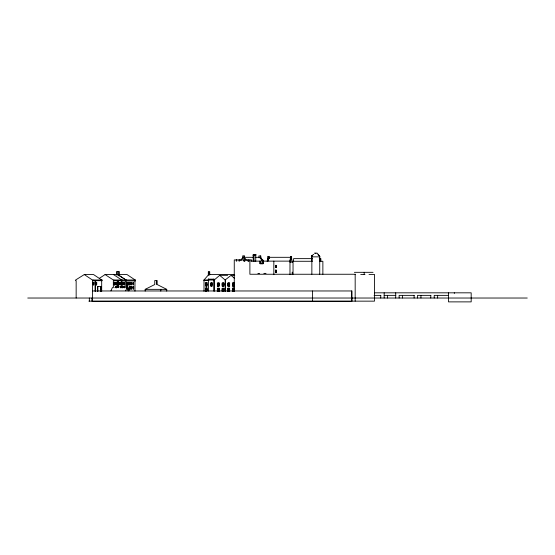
<?xml version="1.0" encoding="UTF-8"?>
<svg xmlns="http://www.w3.org/2000/svg" width="555" height="555" viewBox="0 0 555 555"><rect width="100%" height="100%" fill="white"/><g stroke="black" fill="none" stroke-linecap="round" stroke-linejoin="round"><path stroke-width="0.83" d="M122.461 287.684L122.461 286.519M122.808 287.684L122.808 286.519M291.583 258.505L290.515 258.304L290.001 261.356M291.604 258.304L292.228 262.314L292.228 261.127M267.17 261.412L267.69 258.346L268.78 258.505L267.676 258.505L267.676 256.403L269.203 256.403L269.203 258.429M267.815 261.412L268.336 258.346L267.968 260.795M268.78 258.505L268.981 257.312L290.737 257.312M290.154 260.795L290.508 256.403L291.611 256.403L291.611 258.505L290.515 258.304M290.459 262.314L291.181 258.505M110.938 290.841L112.478 287.407M126.401 288.01L126.665 287.407L126.935 288.01L126.401 288.01L126.401 285.665L127.47 285.665L127.421 289.037M125.673 290.82L127.199 287.407L128.732 290.82M241.03 260.226L243.298 257.312L243.853 258.033L244.408 257.714L246.302 260.163M260.559 258.033L260.767 257.714L263.611 261.398M240.683 260.226L242.924 257.777M258.928 257.777L258.901 255.931L260.822 255.931L260.822 258.033L260.212 258.033L260.767 257.714M203.997 279.998L208.694 274.558M209.346 274.558L209.721 274.996L209.721 271.749L208.319 271.749L208.319 274.996L209.346 274.558L234.078 274.558M214.209 279.998L219.683 275.342L225.157 279.998L231.005 275.342L234.654 278.444M311.737 255.751L313.748 254.308M117.542 274.558L116.828 275.037L116.828 271.527L119.103 271.527L119.103 275.447M101.683 279.998L93.552 274.558L84.284 274.558L75.619 279.998L75.619 280.65L76.153 280.65L76.153 298.028M117.792 274.628L126.061 279.998M99.283 278.388L105.096 274.558L117.792 274.558L125.846 279.998M145.174 291.091L145.174 289.356L154.755 284.528L154.755 280.539L157.162 280.539L157.162 284.528L166.736 289.356L166.736 291.091M93.067 283.661L93.892 283.647L93.892 284.791L93.067 284.791L93.067 283.661L93.635 283.654L93.635 284.791M116.224 282.328L116.224 283.418L116.8 283.418L116.8 282.328L115.731 282.328L115.731 283.418L115.981 282.328M314.456 253.122L317.134 253.122L320.068 256.854L311.515 256.854M315.087 253.344L315.962 253.344M312.083 255.751L311.674 255.751L311.674 258.907M243.645 257.312L253.753 257.312M255.439 257.312L260.004 257.312L263.264 261.398M242.924 258.033L242.577 255.931L244.408 255.931L244.408 258.033L243.853 258.033M312.43 258.63L293.595 258.63L293.595 261.28M319.291 258.63L320.873 258.63L320.873 261.28M261.315 259.934L262.91 259.934L262.91 261.127M244.915 261.127L243.735 261.127L243.735 259.934M249.035 261.127L247.856 261.127L247.856 259.934M250.867 261.127L290.272 261.127L290.536 262.314L289.87 262.12M312.285 261.28L293.04 261.28L293.04 274.239M319.319 261.28L322.871 261.28L322.871 274.239M291.604 262.12L292.249 262.12M260.226 263.23L262.924 263.23L262.924 263.701M275.398 265.366L276.334 265.366L276.334 267.552L275.398 267.552M275.398 270.153L276.334 270.153L276.334 272.533L275.398 272.533M354.381 272.325L373.05 272.325M263.819 273.386L266.025 273.386M257.881 273.546L259.615 273.546M355.297 274.253L249.889 274.253L249.889 259.934M360.729 274.406L364.989 274.406M369.013 274.406L374.472 274.406L374.472 301.15L88.869 301.15M118.721 274.558L127.012 274.558L135.17 279.998M220.092 275.342L227.675 275.342M231.379 275.342L234.758 275.342M213.779 279.998L213.779 279.512L208.305 279.512L208.305 279.151L214.209 279.151L214.209 291.16M214.619 279.998L203.914 279.998L203.914 280.407L208.833 280.407M121.073 280.899L135.545 280.899L135.545 279.998L113.345 279.998L105.096 274.558M114.039 282.328L114.823 282.328L114.823 283.452L114.108 283.452L114.108 282.328M118.34 282.328L119.075 282.328L119.075 283.459L118.34 283.459M122.225 282.342L123.099 282.342L123.099 283.452L122.225 283.452M124.091 282.342L124.729 282.342L124.729 283.487L124.091 283.487L124.14 282.342L124.202 283.487M130.612 282.342L131.514 282.342L131.514 283.508L130.612 283.508M207.362 282.904L205.392 282.904L205.392 284.299L207.362 284.299M115.731 283.418L116.564 283.418L116.564 282.328M114.039 283.452L114.823 283.452M127.969 283.487L128.628 283.487L128.628 282.342M114.039 283.661L114.823 283.661L114.823 284.791L114.039 284.791M118.34 283.667L119.075 283.667L119.075 284.791L118.34 284.791M122.225 283.654L123.099 283.654L123.099 284.791L122.225 284.791M130.612 283.619L131.514 283.619L131.514 284.791L130.612 284.791M207.362 284.535L205.392 284.535L205.392 285.936L207.362 285.936M124.091 284.791L124.729 284.791L124.729 283.633L124.091 283.633L124.14 284.791L124.202 283.633M127.969 284.791L128.628 284.791L128.628 283.633L127.969 283.633L128.052 284.791M119.075 286.519L118.583 286.519L118.583 287.691M122.225 286.519L123.099 286.519L123.099 287.684L122.225 287.684M130.612 286.519L131.535 286.519L131.535 287.719L130.612 287.719M132.943 286.519L133.644 286.519L133.644 287.705L132.943 287.705M130.612 287.844L131.535 287.844L131.535 289.037L130.612 289.037M132.943 287.851L133.644 287.851L133.644 289.037L132.943 289.037L132.999 287.851M207.362 288.1L205.392 288.1L205.392 289.502L207.362 289.502M145.174 289.356L166.736 289.356M217.373 289.682L219.128 289.682L219.128 288.295M207.362 289.724L205.392 289.724L205.392 291.132M217.373 289.946L219.128 289.946L219.128 291.354M92.38 290.966L351.988 290.966L351.988 298.028M374.59 292.825L471.181 292.825L471.181 301.878L448.489 301.878L448.489 292.825M374.077 295.371L380.834 295.371M384.164 295.371L395.833 295.371M414.196 295.371L399.135 295.371L399.135 298.028M430.895 295.371L417.526 295.371L417.526 298.028M448.475 295.371L434.204 295.371L434.204 298.028M27.75 298.028L527.25 298.028M113.484 274.558L121.739 279.998M84.284 274.558L92.421 279.998L102.28 279.998L102.28 280.677L92.421 280.677L92.421 301.323L351.558 301.323L351.558 290.966M317.98 254.787L319.319 255.751M259.657 257.312L262.57 261.093M244.061 257.714L245.955 260.163M268.981 257.312L269.182 258.505M454.309 292.825L454.309 293.401M437.631 295.371L437.631 298.028M430.784 295.371L430.784 298.028M420.947 295.371L420.947 298.028M414.106 295.371L414.106 298.028M402.555 295.371L402.555 298.028M395.715 292.825L395.715 298.028M387.584 295.371L387.584 298.028M384.164 292.825L384.164 298.028M380.744 295.371L380.744 298.028M364.205 272.325L364.205 274.406M355.172 274.253L355.172 301.15M352.057 298.028L352.057 301.15M319.84 258.63L319.84 261.28M319.736 256.854L319.736 274.184M319.652 258.63L319.652 261.28M312.59 290.966L312.59 301.323M311.938 255.751L311.938 256.639M311.979 258.63L311.979 261.28M311.854 256.854L311.861 274.239M292.228 272.11L292.228 274.656M291.153 256.403L291.153 258.505M289.974 261.127L289.974 274.676M276.05 265.366L276.05 267.552M276.05 270.153L276.05 272.533M275.689 265.366L275.689 267.552M275.689 270.153L275.689 272.533M273.837 261.127L273.837 274.676M268.752 256.403L268.752 258.415L268.322 258.505M263.285 261.127L263.285 263.701L259.879 263.701L259.879 261.127M263.035 261.127L263.035 263.701M262.681 263.23L262.675 263.701M262.432 263.23L262.432 263.701M262.335 263.23L262.335 263.701M262.099 263.23L262.085 263.701M261.849 263.23L261.842 263.701M261.606 263.23L261.599 263.701M261.356 263.23L261.336 263.701M261.079 263.23L261.079 263.701M261.03 263.23L261.03 263.701M260.739 263.23L260.781 263.701M260.468 255.931L260.468 258.033M260.489 263.23L260.475 263.701M260.128 261.127L260.226 263.701M255.737 254.863L253.316 254.863M255.737 255.057L255.737 261.509M255.466 254.516L255.466 254.905L253.573 254.905L253.573 254.516M254.96 254.516L254.946 255.057M254.1 255.057L254.107 254.516L254.093 254.863M254.024 255.057L254.024 261.509M253.191 255.057L253.191 261.509M251.658 261.127L251.658 259.934L234.259 259.934L234.259 291.098M248.369 259.934L248.369 261.127M244.658 259.934L244.658 261.127M244.061 255.931L244.061 258.033M239.441 259.934L239.441 261.127L239.004 261.127L239.004 259.934M236.742 259.934L236.742 261.127L236.284 261.127L236.284 259.934M234.203 291.229L234.203 289.814L232.448 289.814L232.448 291.229M234.064 283.022L234.064 284.479M234.064 284.632L234.064 286.082M234.078 288.177L234.078 289.592M234.078 289.814L234.078 291.229M233.468 283.022L233.468 284.479M233.468 284.632L233.468 286.082M233.475 288.177L233.475 289.592M233.475 289.814L233.475 291.229M233.308 283.022L233.343 284.479M233.343 284.632L233.308 286.082M233.35 288.177L233.315 289.592M233.315 289.814L233.35 291.229M233.183 283.022L233.183 284.479M233.183 284.632L233.183 286.082M233.19 288.177L233.19 289.592M233.19 289.814L233.19 291.229M232.559 283.022L232.559 284.479M232.559 284.632L232.559 286.082M232.573 288.177L232.573 289.592M232.573 289.814L232.573 291.229M229.624 291.306L229.624 289.821L227.834 289.821L227.834 291.306M229.499 283.071L229.499 284.514M229.499 284.694L229.499 286.13M229.499 288.253L229.499 289.703M229.499 289.821L229.499 291.306M228.861 283.071L228.861 284.514M228.861 284.694L228.861 286.13M228.861 288.253L228.861 291.306M228.722 283.071L228.736 284.514M228.736 284.694L228.722 286.13M228.743 288.253L228.736 289.703M228.743 289.821L228.736 291.306M228.598 283.071L228.598 284.514M228.598 284.694L228.598 286.13M228.618 288.253L228.618 289.703M228.618 289.821L228.618 291.306M227.959 283.071L227.959 284.514M227.959 284.694L227.959 286.13M227.959 288.253L227.959 289.703M227.959 289.821L227.959 291.306M225.531 279.998L225.531 291.16M225.157 279.998L225.157 291.16M223.922 291.354L223.922 289.911L222.166 289.911L222.166 291.354M223.797 283.071L223.797 284.514M223.797 284.694L223.797 286.13M223.797 288.295L223.797 289.731M223.797 289.911L223.797 291.354M223.186 283.071L223.186 284.514M223.186 284.694L223.186 286.13M223.193 288.295L223.193 289.731M223.193 289.911L223.193 291.354M223.061 283.071L223.027 284.514M223.027 284.694L223.061 286.13M223.068 288.295L223.02 289.731M223.02 289.911L223.068 291.354M222.902 283.071L222.902 284.514M222.902 284.694L222.902 286.13M222.895 288.295L222.895 289.731M222.895 289.911L222.895 291.354M222.291 283.071L222.291 284.514M222.291 284.694L222.291 286.13M222.291 288.295L222.291 289.731M222.291 289.911L222.291 291.354M219.267 291.354L219.267 288.295L217.373 288.295L217.373 291.354M219.003 283.071L219.003 284.535M219.003 284.673L219.003 286.13M219.003 288.295L219.003 291.354M218.406 288.295L218.406 289.682M218.406 289.946L218.406 291.354M218.351 283.071L218.268 284.535M218.351 284.673L218.268 286.13M218.281 288.295L218.281 289.682M218.281 289.946L218.281 291.354M218.219 288.295L218.219 289.682M218.219 289.946L218.219 291.354M218.094 288.295L218.094 289.682M218.094 289.946L218.094 291.354M217.636 288.295L217.636 291.354M217.498 283.071L217.498 284.535M217.498 284.673L217.498 286.13M217.498 288.295L217.498 289.682M217.498 289.946L217.498 291.354M213.932 279.998L213.932 291.146M213.751 279.151L213.751 279.512M211.795 282.904L211.795 284.306M211.795 284.611L211.795 286.109M211.101 282.904L211.101 284.306M211.101 284.611L211.101 286.109M208.964 271.749L208.964 274.996M208.52 279.151L208.52 291.16M208.34 279.151L208.333 279.998M207.057 282.904L207.057 284.299M207.057 284.535L207.057 285.936M207.057 288.1L207.057 289.502M207.057 289.724L207.057 291.132M206.592 282.904L206.592 284.299M206.592 284.535L206.592 285.936M206.626 288.1L206.626 289.502M206.626 289.724L206.626 291.132M206.453 282.904L206.453 284.299M206.453 284.535L206.453 285.936M206.446 288.1L206.446 289.502M206.446 289.724L206.446 291.132M206.287 282.904L206.287 284.299M206.287 284.535L206.287 285.936M206.321 288.1L206.321 289.502M206.321 289.724L206.321 291.132M206.148 282.904L206.148 284.299M206.148 284.535L206.148 285.936M206.141 288.1L206.141 289.502M206.141 289.724L206.141 291.132M205.697 282.904L205.697 284.299M205.697 284.535L205.697 285.936M205.697 288.1L205.697 289.502M205.697 289.724L205.697 291.132M203.997 280.407L203.997 291.313M160.811 289.356L160.811 291.091M156.496 280.539L156.496 284.528M134.962 280.899L134.962 291.174M133.297 286.519L133.346 287.705M133.297 287.851L133.346 289.037M132.999 286.519L132.999 287.705M131.257 283.508L131.223 282.342L131.16 283.508M131.257 283.619L131.223 284.791L131.16 283.619M131.23 286.519L131.271 287.719M131.23 287.844L131.271 289.037M130.959 282.342L130.959 283.508L130.869 282.342M130.959 283.619L130.959 284.791L130.869 283.619M130.959 286.519L130.959 287.719M130.959 287.844L130.959 289.037M129.773 282.342L129.717 283.48M129.717 283.619L129.773 284.791M129.78 286.519L129.738 287.698M129.738 287.816L129.78 288.988M129.475 282.342L129.475 283.48M129.475 283.619L129.475 284.791M129.475 287.698L129.475 286.519L129.391 287.698M129.475 287.816L129.475 288.988L129.391 287.816M129.37 282.342L129.419 283.48M129.37 283.619L129.419 284.791M129.128 282.342L129.128 283.48L130.05 283.48L130.05 282.342L126.45 282.342L126.45 283.459L127.379 283.459L127.379 282.342M128.989 290.792L128.989 289.19A1.519 0.486 -90 0 0 128.517 287.976A1.519 0.486 -90 0 0 128.045 289.19L128.045 290.792M128.365 282.342L128.323 283.487M128.365 283.633L128.323 284.791M128.281 282.342L128.281 283.487M128.281 283.633L128.281 284.791M128.018 282.342L128.052 283.487M127.116 283.459L127.06 282.342L127.026 283.459M127.116 283.661L127.06 284.791L127.026 283.661M126.928 285.665L126.928 288.01M126.804 282.342L126.804 283.459L126.706 282.342M126.804 284.791L126.804 283.661L126.706 284.791M126.804 286.519L126.804 287.705M126.429 279.998L126.429 280.899M125.846 280.899L125.846 287.747M124.486 282.342L124.486 283.487M124.486 283.633L124.486 284.791M124.5 286.519L124.5 287.691M124.445 282.342L124.382 283.487M124.445 283.633L124.382 284.791M124.382 286.519L124.445 287.691M124.202 286.519L124.147 287.691M122.87 282.342L122.87 283.452M122.87 283.654L122.87 284.791M122.808 282.342L122.808 283.452M122.808 283.654L122.808 284.791M122.856 286.519L122.856 287.684M122.745 282.342L122.745 283.452M122.745 283.654L122.745 284.791M122.745 286.519L122.745 287.684M122.572 282.342L122.572 283.452L122.461 282.342M122.572 284.791L122.572 283.654L122.461 284.791M122.253 279.998L122.253 280.698L113.345 280.698L113.345 287.629M121.739 280.698L121.739 287.629M121.309 282.342L121.309 283.459M121.309 283.661L121.309 284.791M120.456 282.328L120.456 283.473M120.456 283.633L120.456 284.791M120.463 286.519L120.463 287.698M120.4 282.328L120.4 283.473M120.4 283.633L120.4 284.791M120.393 286.519L120.393 287.698M118.853 271.527L118.853 275.863M118.867 282.328L118.867 283.459M118.867 283.667L118.867 284.791M118.812 282.328L118.812 283.459M118.812 283.667L118.812 284.791M118.603 282.328L118.603 283.459M118.603 283.667L118.603 284.791M118.173 280.698L118.173 287.629M117.854 280.698L117.854 287.629M117.341 280.698L117.341 287.629M117.077 271.527L117.077 275.037M116.564 283.702L116.564 284.791M116.536 286.519L116.536 287.705M116.474 282.328L116.474 283.418M116.474 283.702L116.474 284.791M116.488 286.519L116.488 287.705M116.224 283.702L116.224 284.791M116.224 286.519L116.224 287.705M116.071 282.328L116.071 283.418M116.071 283.702L116.071 284.791M115.981 283.702L115.981 284.791M116.044 286.519L115.995 287.705M114.58 282.328L114.58 283.452M114.58 283.661L114.58 284.791M114.51 282.328L114.51 283.452M114.51 283.661L114.51 284.791M114.351 282.328L114.351 283.452M114.351 283.661L114.351 284.791M114.261 282.328L114.261 283.452M114.261 283.661L114.261 284.791M114.108 283.661L114.108 284.791M113.858 279.998L113.858 280.698M101.683 280.677L101.683 291.417M100.913 291.417L100.913 286.456L97.423 286.456L97.423 291.417M100.462 286.456L100.462 291.417M97.874 286.456L97.874 291.417M96.431 282.328L96.431 283.432M96.431 283.667L96.431 284.791M96.369 282.328L96.369 283.432M96.369 283.667L96.369 284.791M96.188 282.328L96.188 283.432M96.188 283.667L96.188 284.791M96.084 282.328L96.119 283.432M96.084 283.667L96.119 284.791M95.509 280.677L95.509 291.417M95.432 280.677L95.432 291.417M95.287 280.677L95.287 291.417M95.203 280.677L95.203 291.417M93.635 282.328L93.635 283.466M93.573 282.328L93.573 283.466M93.573 283.654L93.573 284.791M93.393 282.328L93.393 283.466M93.393 283.654L93.393 284.791M93.316 282.328L93.33 283.466M93.33 283.654L93.316 284.791M93.018 279.998L93.018 280.677M91.901 298.028L91.901 301.15M89.341 298.028L89.341 301.15M114.725 287.719A1.72 0.548 -90 0 1 115.01 287.719M121.295 286.942A1.235 0.395 -90 0 1 121.58 287.816M256.001 254.863L253.052 255.057L256.001 254.863M93.892 282.328L93.067 282.328L93.067 283.466L93.892 283.466L93.892 282.328M96.702 282.328L95.842 282.328L95.842 283.432L96.702 283.432L96.702 282.328M120.671 282.328L120.185 282.328L120.185 283.473L120.671 283.473L120.671 282.328M121.621 282.342L121.372 283.459L121.621 282.342M133.609 282.342L132.916 282.342L132.971 283.501L133.609 283.501L133.609 282.342M212.197 282.904L210.699 282.904L210.699 284.306L212.197 284.306L212.197 282.904M219.128 283.071L217.373 283.071L217.373 284.535L219.128 284.535L219.128 283.071M223.922 283.071L222.166 283.071L222.166 284.514L223.922 284.514L223.922 283.071M229.624 283.071L227.834 283.071L227.834 284.514L229.624 284.514L229.624 283.071M234.189 283.022L232.434 283.022L232.434 284.479L234.189 284.479L234.189 283.022M96.702 283.667L95.842 283.667L95.842 284.791L96.702 284.791L96.702 283.667M120.671 283.633L120.185 283.633L120.185 284.791L120.671 284.791L120.671 283.633M121.621 283.661L121.372 284.791L121.621 283.661M127.379 283.661L126.45 283.661L126.45 284.791L127.379 284.791L127.379 283.661M130.05 283.619L129.128 283.619L129.128 284.791L130.05 284.791L130.05 283.619M133.609 283.633L132.916 283.633L132.964 284.791L133.609 284.791L133.609 283.633M116.8 283.702L115.731 283.702L115.731 284.791L116.8 284.791L116.8 283.702M212.197 284.611L210.699 284.611L210.699 286.109L212.197 286.109L212.197 284.611M219.128 284.673L217.373 284.673L217.373 286.13L219.128 286.13L219.128 284.673M223.922 284.694L222.166 284.694L222.166 286.13L223.922 286.13L223.922 284.694M229.624 284.694L227.834 284.694L227.834 286.13L229.624 286.13L229.624 284.694M234.189 284.632L232.434 284.632L232.434 286.082L234.189 286.082L234.189 284.632M116.8 286.519L115.731 286.519L115.731 287.705L116.8 287.705L116.8 286.519M120.671 286.519L120.185 286.519L120.185 287.698L120.671 287.698L120.671 286.519M124.729 286.519L124.098 286.519L124.098 287.691L124.729 287.691L124.729 286.519M130.05 286.519L129.128 286.519L129.128 287.698L130.05 287.698L130.05 286.519M130.05 287.816L129.128 287.816L129.128 288.988L130.05 288.988L130.05 287.816M234.203 288.177L232.448 288.177L232.448 289.592L234.203 289.592L234.203 288.177M229.624 288.253L227.834 288.253L227.834 289.703L229.624 289.703L229.624 288.253M223.922 288.295L222.166 288.295L222.166 289.731L223.922 289.731L223.922 288.295M218.226 284.535L218.226 283.071L218.143 284.535M218.226 286.13L218.226 284.673L218.143 286.13M133.311 283.501L133.311 282.342L133.269 283.501M133.311 284.791L133.311 283.633L133.256 284.791M122.572 287.684L122.572 286.519L122.509 287.684"/></g></svg>
